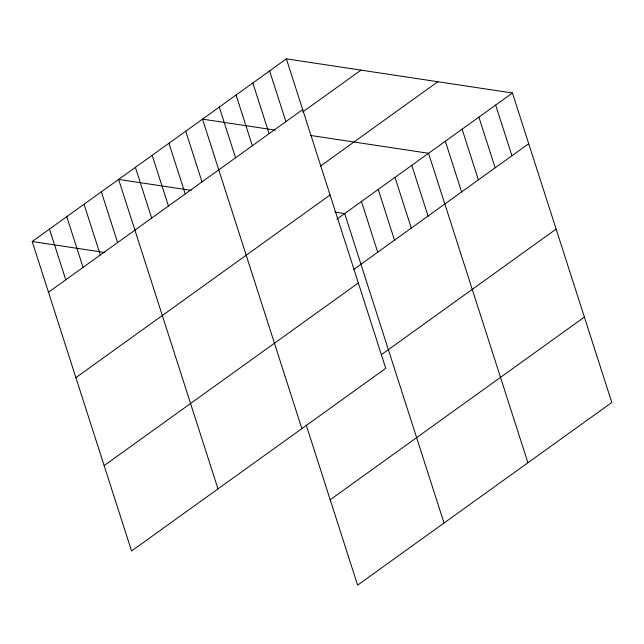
<?xml version="1.0" encoding="UTF-8"?>
<svg xmlns="http://www.w3.org/2000/svg" width="644" height="644" viewBox="0 0 644 644"><rect width="100%" height="100%" fill="white"/><g stroke="black" fill="none" stroke-linecap="round" stroke-linejoin="round"><path stroke-width="0.97" d="M286.387 58.854L385.748 368.336L131.561 551.006L32.2 241.524L286.387 58.854L512.439 92.994L611.8 402.476L357.613 585.146L306.246 425.153M48.477 292.231L302.672 109.561M302.664 112.032L360.986 70.124M320.406 166.128L437.839 81.732M75.895 377.626L330.082 194.955M336.82 219.21L512.439 92.994M353.878 269.345L528.716 143.701M104.143 465.612L358.338 282.933M381.296 354.739L556.134 229.095M330.195 499.752L584.382 317.081M275.141 130.104L202.506 119.14L301.867 428.614M310.73 135.482L428.558 153.28L527.919 462.754M191.26 190.391L118.625 179.418L217.986 488.893M334.856 212.077L344.677 213.558L444.038 523.033M32.2 241.524L104.835 252.496M495.663 105.053L511.94 155.759M478.886 117.111L495.164 167.81M462.11 129.162L478.387 179.869M445.334 141.221L461.611 191.928M411.782 165.331L428.059 216.038M395.005 177.39L411.283 228.097M378.229 189.449L394.506 240.148M361.453 201.508L377.73 252.207M269.611 70.912L285.896 121.619M252.834 82.971L269.12 133.67M236.058 95.022L252.335 145.729M219.282 107.081L235.559 157.788M185.73 131.191L202.007 181.898M168.953 143.25L185.231 193.957M152.177 155.309L168.454 206.008M135.401 167.36L151.678 218.066M101.341 191.84L117.619 242.547M84.058 204.261L100.335 254.968M66.767 216.682L83.052 267.389M49.483 229.103L65.76 279.81"/></g></svg>
